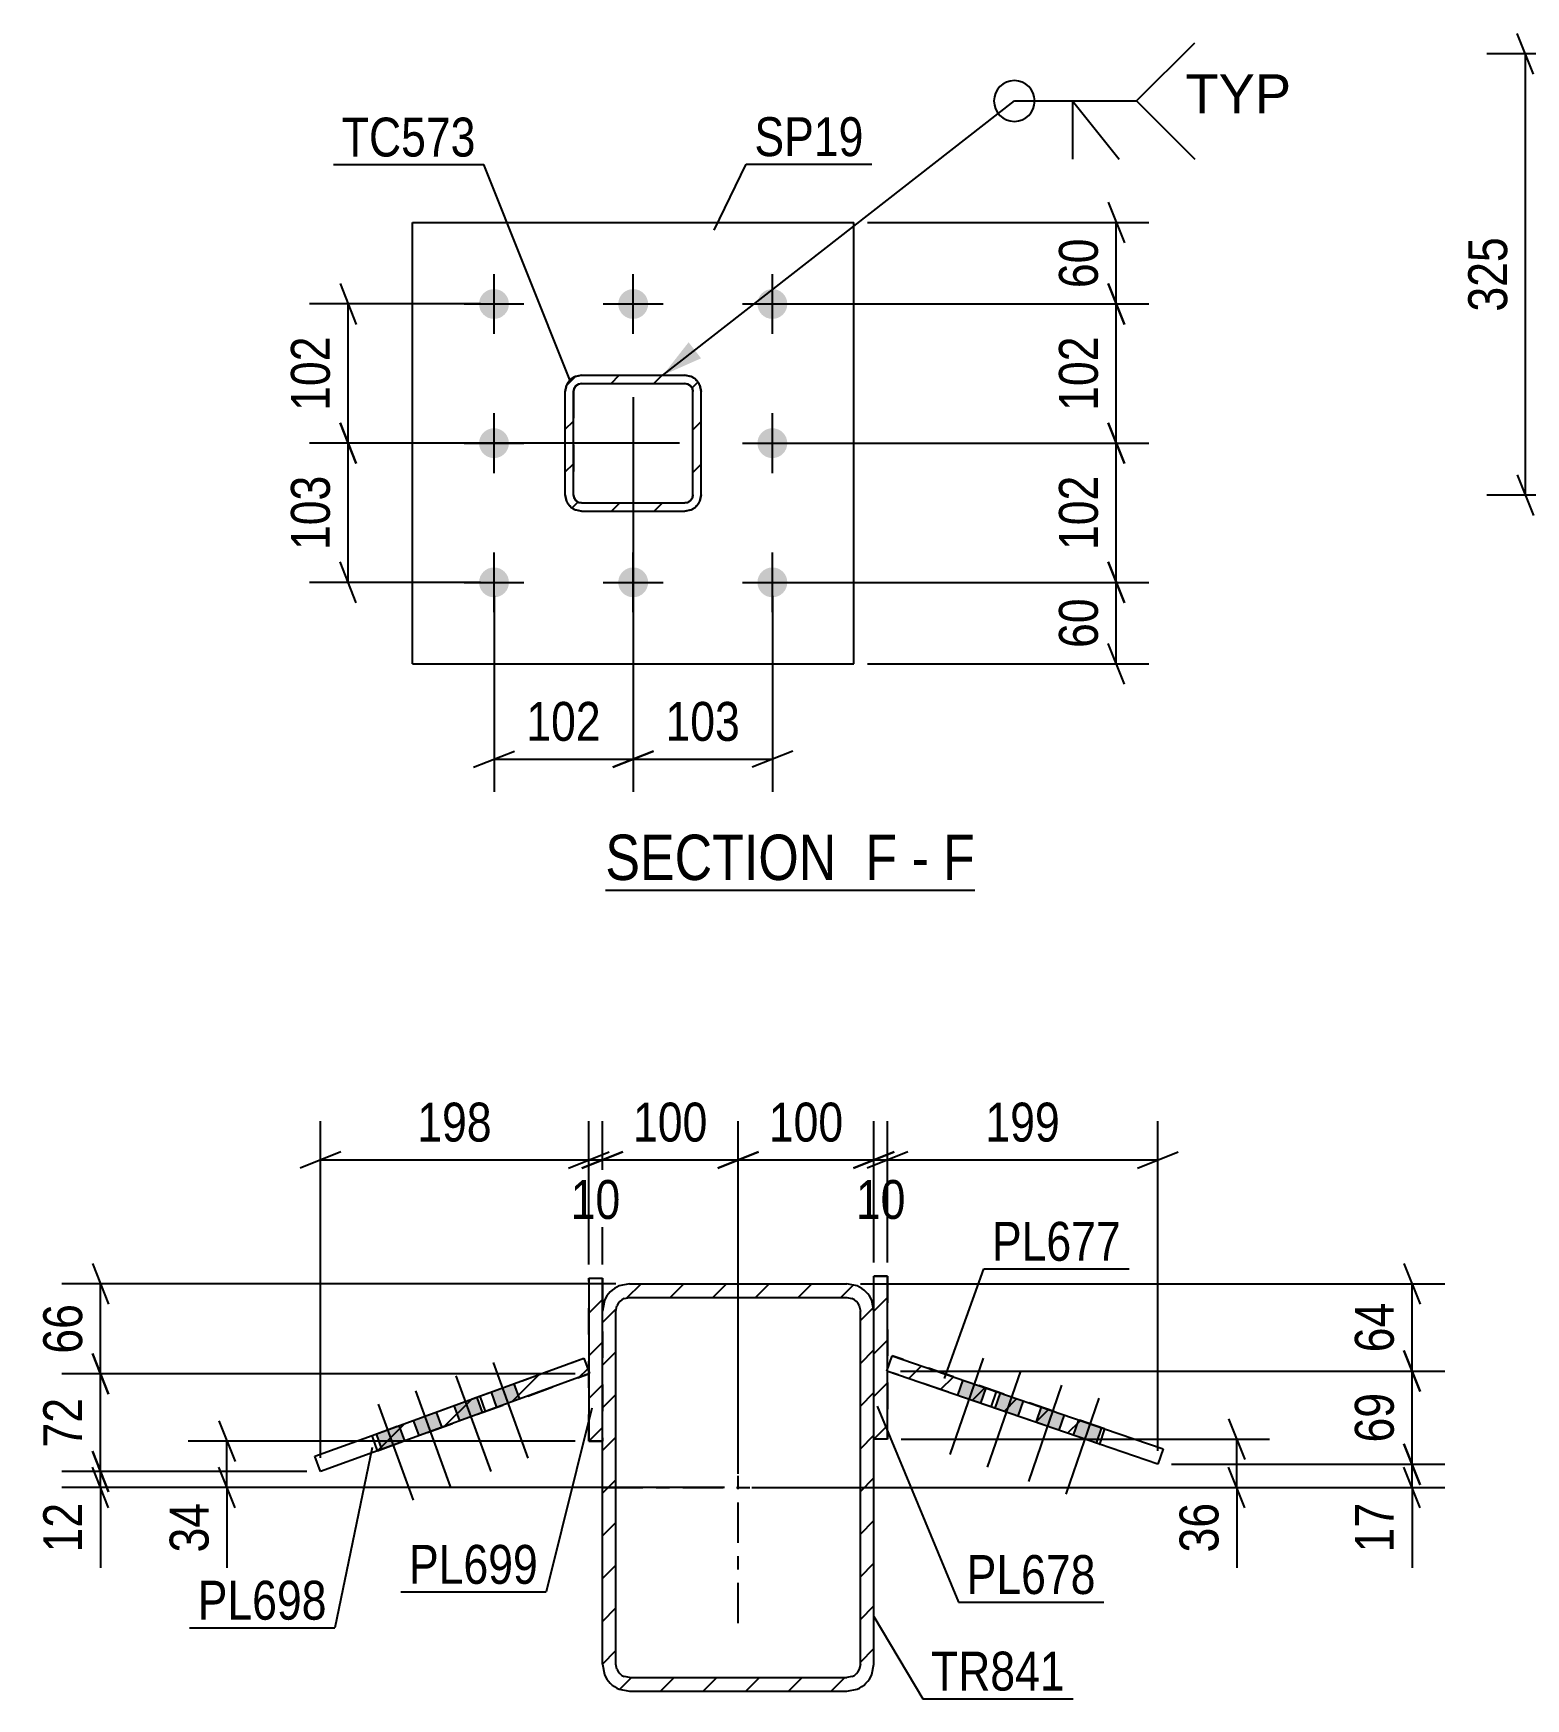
# Model space of a CAD drawing. Header units: millimetres. Extents: x 0 to 841, y 0 to 594.
# Drawn here: x 496.8 to 606.7, y 390.5 to 513.2 of the extents above; entities that cross this region are included whole.
import ezdxf

# ---------------------------------------------------------------- set-up
doc = ezdxf.new("R2010")
doc.units = ezdxf.units.MM
doc.linetypes.add('DXK_LINE_DOT2', pattern=[3.9198, 1.9599, -1.9599])
doc.linetypes.add('DXK_LINE_DOT3', pattern=[5.9187, 2.979, -0.9799, 0.9799, -0.9799])
doc.styles.add('Arial', font='ARIAL.TTF', dxfattribs={"height": 0.2})
doc.styles.add('Arial Narrow', font='ARIALN.TTF', dxfattribs={"height": 0.2})

# ---------------------------------------------------------------- blocks, each defined once
blk = doc.blocks.new('Unknown-761545321-14 - 15485')
at = {"color": 6, "linetype": 'Continuous'}
blk.add_line((538.92, 450.09), (566.13, 450.09), dxfattribs=at)
at = {"color": 0, "linetype": 'Continuous'}
for points in [[(557.02, 450.84), (557.02, 454.34), (538.92, 454.34), (538.92, 450.84)], [(560.42, 450.84), (560.42, 454.34), (558.07, 454.34), (558.07, 450.84)], [(562.74, 450.84), (562.74, 454.34), (561.47, 454.34), (561.47, 450.84)], [(566.13, 450.84), (566.13, 454.34), (563.79, 454.34), (563.79, 450.84)]]:
    blk.add_wipeout(points, dxfattribs=at)
at = {"color": 7, "linetype": 'Continuous', "style": 'Arial Narrow'}
for s, p in [('SECTION ', (538.92, 450.84)), ('F', (558.07, 450.84)), ('F', (563.79, 450.84)), ('-', (561.47, 450.84))]:
    blk.add_text(s, height=3.34, dxfattribs=at).set_placement(p)
blk = doc.blocks.new('Part-761545321-15490 - 15485')
at = {"linetype": 'Continuous'}
h = blk.add_hatch(dxfattribs=at)
h.set_pattern_fill('', scale=0.7, style=0, pattern_type=0)
h.set_pattern_definition([(45, (536.7125, 487.9166), (-1.57154, 1.57154), [])])
h.paths.add_polyline_path([(537.17, 488.01), (536.71, 487.92), (536.32, 487.66), (536.06, 487.27), (535.97, 486.81), (535.97, 479.21), (536.06, 478.75), (536.32, 478.36), (536.71, 478.1), (537.17, 478.01), (544.77, 478.01), (545.23, 478.1), (545.62, 478.36), (545.88, 478.75), (545.97, 479.21), (545.97, 486.81), (545.88, 487.27), (545.62, 487.66), (545.23, 487.92), (544.77, 488.01)])
h.paths.add_polyline_path([(544.77, 487.41), (545, 487.36), (545.2, 487.23), (545.33, 487.04), (545.37, 486.81), (545.37, 479.21), (545.33, 478.98), (545.2, 478.78), (545, 478.65), (544.77, 478.61), (537.17, 478.61), (536.94, 478.65), (536.75, 478.78), (536.62, 478.98), (536.57, 479.21), (536.57, 486.81), (536.62, 487.04), (536.75, 487.23), (536.94, 487.36), (537.17, 487.41)])
at = {"color": 7, "linetype": 'DXK_LINE_DOT2'}
for p, q in [((535.97, 486.81), (536.06, 487.27)), ((536.62, 487.04), (536.57, 486.81)), ((536.75, 487.23), (536.62, 487.04)), ((536.71, 487.92), (537.17, 488.01)), ((536.94, 487.36), (536.75, 487.23)), ((537.17, 487.41), (536.94, 487.36)), ((537.17, 488.01), (544.77, 488.01)), ((537.17, 487.41), (544.77, 487.41)), ((544.77, 488.01), (545.23, 487.92)), ((545, 487.36), (544.77, 487.41)), ((545.2, 487.23), (545, 487.36)), ((545.33, 487.04), (545.2, 487.23)), ((545.37, 486.81), (545.33, 487.04)), ((545.88, 487.27), (545.97, 486.81)), ((535.97, 479.21), (535.97, 486.81)), ((536.57, 486.81), (536.57, 479.21)), ((545.37, 479.21), (545.37, 486.81)), ((545.97, 479.21), (545.97, 486.81)), ((536.06, 478.75), (535.97, 479.21)), ((536.57, 479.21), (536.62, 478.98)), ((536.62, 478.98), (536.75, 478.78)), ((536.75, 478.78), (536.94, 478.65)), ((536.94, 478.65), (537.17, 478.61)), ((537.17, 478.61), (544.77, 478.61)), ((544.77, 478.61), (545, 478.65)), ((545, 478.65), (545.2, 478.78)), ((545.2, 478.78), (545.33, 478.98)), ((545.33, 478.98), (545.37, 479.21)), ((545.97, 479.21), (545.88, 478.75)), ((537.17, 478.01), (536.71, 478.1)), ((537.17, 478.01), (544.77, 478.01)), ((545.23, 478.1), (544.77, 478.01))]:
    blk.add_line(p, q, dxfattribs=at)
at = {"color": 2, "linetype": 'Continuous'}
for p, q in [((536.06, 487.27), (535.97, 486.81)), ((536.57, 486.81), (536.62, 487.04)), ((536.62, 487.04), (536.75, 487.23)), ((537.17, 488.01), (536.71, 487.92)), ((536.75, 487.23), (536.94, 487.36)), ((536.94, 487.36), (537.17, 487.41)), ((537.17, 488.01), (544.77, 488.01)), ((537.17, 487.41), (544.77, 487.41)), ((545.23, 487.92), (544.77, 488.01)), ((544.77, 487.41), (545, 487.36)), ((545, 487.36), (545.2, 487.23)), ((545.2, 487.23), (545.33, 487.04)), ((545.33, 487.04), (545.37, 486.81)), ((545.97, 486.81), (545.88, 487.27)), ((535.97, 479.21), (535.97, 486.81)), ((536.57, 479.21), (536.57, 486.81)), ((545.37, 479.21), (545.37, 486.81)), ((545.97, 479.21), (545.97, 486.81)), ((535.97, 479.21), (536.06, 478.75)), ((536.62, 478.98), (536.57, 479.21)), ((536.75, 478.78), (536.62, 478.98)), ((536.94, 478.65), (536.75, 478.78)), ((537.17, 478.61), (536.94, 478.65)), ((537.17, 478.61), (544.77, 478.61)), ((545, 478.65), (544.77, 478.61)), ((545.2, 478.78), (545, 478.65)), ((545.33, 478.98), (545.2, 478.78)), ((545.37, 479.21), (545.33, 478.98)), ((545.88, 478.75), (545.97, 479.21)), ((536.71, 478.1), (537.17, 478.01)), ((537.17, 478.01), (544.77, 478.01)), ((544.77, 478.01), (545.23, 478.1))]:
    blk.add_line(p, q, dxfattribs=at)
at = {"color": 7, "linetype": 'DXK_LINE_DOT3'}
blk.add_line((540.97, 483.01), (540.97, 483.01), dxfattribs=at)
at = {"color": 7, "linetype": 'DXK_LINE_DOT2'}
for centre, start, end in [((537.17, 486.81), 112.5, 157.5), ((544.77, 486.81), 22.5, 67.5), ((537.17, 479.21), 202.5, 247.5), ((544.77, 479.21), 292.5, 337.5)]:
    blk.add_arc(centre, 1.2, start, end, dxfattribs=at)
at = {"color": 2, "linetype": 'Continuous'}
for centre, start, end in [((537.17, 486.81), 112.5, 157.5), ((544.77, 486.81), 22.5, 67.5), ((537.17, 479.21), 202.5, 247.5), ((544.77, 479.21), 292.5, 337.5)]:
    blk.add_arc(centre, 1.2, start, end, dxfattribs=at)
blk = doc.blocks.new('Part-761545321-15495 - 15485')
at = {"color": 2, "linetype": 'Continuous'}
for p, q in [((524.72, 466.76), (524.72, 499.26)), ((524.72, 499.26), (557.22, 499.26)), ((557.22, 466.76), (557.22, 499.26)), ((524.72, 466.76), (557.22, 466.76))]:
    blk.add_line(p, q, dxfattribs=at)
blk = doc.blocks.new('Bolt-761545321-15569 - 15485')
at = {"linetype": 'Continuous'}
for points in [[(530.72, 494.36, -1), (530.72, 492.16, -1)], [(540.97, 494.36, -1), (540.97, 492.16, -1)], [(551.22, 494.36, -1), (551.22, 492.16, -1)], [(530.72, 484.11, -1), (530.72, 481.91, -1)], [(551.22, 484.11, -1), (551.22, 481.91, -1)], [(530.72, 473.86, -1), (530.72, 471.66, -1)], [(540.97, 473.86, -1), (540.97, 471.66, -1)], [(551.22, 473.86, -1), (551.22, 471.66, -1)]]:
    blk.add_hatch(color=1, dxfattribs=at).paths.add_polyline_path(points)
at = {"color": 1, "linetype": 'Continuous'}
for p, q in [((530.72, 491.06), (530.72, 495.46)), ((540.97, 491.06), (540.97, 495.46)), ((551.22, 491.06), (551.22, 495.46)), ((528.52, 493.26), (532.92, 493.26)), ((538.77, 493.26), (543.17, 493.26)), ((549.02, 493.26), (553.42, 493.26)), ((530.72, 480.81), (530.72, 485.21)), ((551.22, 480.81), (551.22, 485.21)), ((528.52, 483.01), (532.92, 483.01)), ((549.02, 483.01), (553.42, 483.01)), ((530.72, 470.56), (530.72, 474.96)), ((540.97, 470.56), (540.97, 474.96)), ((551.22, 470.56), (551.22, 474.96)), ((528.52, 472.76), (532.92, 472.76)), ((538.77, 472.76), (543.17, 472.76)), ((549.02, 472.76), (553.42, 472.76))]:
    blk.add_line(p, q, dxfattribs=at)
blk = doc.blocks.new('Part-761545321-14558 - 14480')
at = {"linetype": 'Continuous'}
h = blk.add_hatch(dxfattribs=at)
h.set_pattern_fill('', scale=0.7, style=0, pattern_type=0)
h.set_pattern_definition([(45, (575.299, 409.294), (-1.57154, 1.57154), [])])
h.paths.add_polyline_path([(559.65, 414.68), (575.3, 409.29), (575.69, 410.43), (560.04, 415.81)])
at = {"color": 7, "linetype": 'DXK_LINE_DOT2'}
for p, q in [((559.65, 414.68), (560.04, 415.81)), ((575.69, 410.43), (560.04, 415.81)), ((575.3, 409.29), (559.65, 414.68)), ((567.34, 412.03), (567.73, 413.17))]:
    blk.add_line(p, q, dxfattribs=at)
at = {"color": 2, "linetype": 'Continuous'}
for p, q in [((559.65, 414.68), (560.04, 415.81)), ((560.04, 415.81), (575.69, 410.43)), ((575.3, 409.29), (559.65, 414.68)), ((575.69, 410.43), (575.3, 409.29)), ((575.69, 410.43), (580, 408.95)), ((579.61, 407.81), (575.3, 409.29)), ((580, 408.95), (579.61, 407.81))]:
    blk.add_line(p, q, dxfattribs=at)
blk = doc.blocks.new('Bolt-761545321-14571 - 14480')
at = {"linetype": 'Continuous'}
for points in [[(564.85, 412.89), (566.55, 412.31), (566.94, 413.44), (565.24, 414.03)], [(567.6, 411.95), (569.3, 411.36), (569.69, 412.49), (567.99, 413.08)], [(570.62, 410.9), (572.32, 410.32), (572.71, 411.45), (571.01, 412.04)], [(573.37, 409.96), (575.07, 409.37), (575.46, 410.51), (573.76, 411.09)]]:
    blk.add_hatch(color=1, dxfattribs=at).paths.add_polyline_path(points)
at = {"color": 1, "linetype": 'Continuous'}
for p, q in [((566.74, 415.62), (564.3, 408.53)), ((569.49, 414.68), (567.05, 407.59)), ((565.24, 414.03), (564.85, 412.89)), ((566.94, 413.44), (566.55, 412.31)), ((572.51, 413.64), (570.07, 406.54)), ((567.99, 413.08), (567.6, 411.95)), ((569.69, 412.49), (569.3, 411.36)), ((575.26, 412.69), (572.82, 405.6)), ((571.01, 412.04), (570.62, 410.9)), ((572.71, 411.45), (572.32, 410.32)), ((573.76, 411.09), (573.37, 409.96)), ((575.46, 410.51), (575.07, 409.37))]:
    blk.add_line(p, q, dxfattribs=at)
blk = doc.blocks.new('Part-761545321-14531 - 14480')
at = {"linetype": 'Continuous'}
h = blk.add_hatch(dxfattribs=at)
h.set_pattern_fill('', scale=0.7, style=0, pattern_type=0)
h.set_pattern_definition([(45, (558.6983, 409.6666), (-1.57154, 1.57154), [])])
h.paths.add_polyline_path([(558.7, 421.67), (558.7, 409.67), (559.7, 409.67), (559.7, 421.67)])
at = {"color": 7, "linetype": 'DXK_LINE_DOT2'}
for p, q in [((558.7, 421.67), (559.7, 421.67)), ((558.7, 409.67), (558.7, 421.67)), ((559.7, 421.67), (559.7, 409.67)), ((559.7, 409.67), (558.7, 409.67))]:
    blk.add_line(p, q, dxfattribs=at)
at = {"color": 2, "linetype": 'Continuous'}
for p, q in [((558.7, 409.67), (558.7, 421.67)), ((559.7, 421.67), (558.7, 421.67)), ((559.7, 409.67), (559.7, 421.67)), ((559.7, 409.67), (558.7, 409.67))]:
    blk.add_line(p, q, dxfattribs=at)
blk = doc.blocks.new('Part-761545321-14535 - 14480')
at = {"linetype": 'Continuous'}
h = blk.add_hatch(dxfattribs=at)
h.set_pattern_fill('', scale=0.7, style=0, pattern_type=0)
h.set_pattern_definition([(45, (537.6983, 409.5218), (-1.57154, 1.57154), [])])
h.paths.add_polyline_path([(537.7, 421.52), (537.7, 409.52), (538.7, 409.52), (538.7, 421.52)])
at = {"color": 7, "linetype": 'DXK_LINE_DOT2'}
for p, q in [((537.7, 409.52), (537.7, 421.52)), ((537.7, 421.52), (538.7, 421.52)), ((538.7, 421.52), (538.7, 409.52)), ((538.7, 409.52), (537.7, 409.52))]:
    blk.add_line(p, q, dxfattribs=at)
at = {"color": 2, "linetype": 'Continuous'}
for p, q in [((537.7, 421.52), (537.7, 409.52)), ((537.7, 421.52), (538.7, 421.52)), ((538.7, 409.52), (538.7, 421.52)), ((537.7, 409.52), (538.7, 409.52))]:
    blk.add_line(p, q, dxfattribs=at)
blk = doc.blocks.new('Bolt-761545321-14573 - 14480')
at = {"linetype": 'Continuous'}
for points in [[(530.91, 412), (532.6, 412.61), (532.19, 413.74), (530.5, 413.13)], [(528.17, 411), (529.86, 411.62), (529.45, 412.74), (527.76, 412.13)], [(525.18, 409.92), (526.87, 410.53), (526.46, 411.66), (524.77, 411.04)], [(522.44, 408.92), (524.13, 409.53), (523.72, 410.66), (522.03, 410.05)]]:
    blk.add_hatch(color=1, dxfattribs=at).paths.add_polyline_path(points)
at = {"color": 1, "linetype": 'Continuous'}
for p, q in [((530.66, 415.31), (533.22, 408.27)), ((527.92, 414.32), (530.48, 407.27)), ((532.19, 413.74), (532.6, 412.61)), ((522.19, 412.23), (524.76, 405.18)), ((524.93, 413.23), (527.5, 406.18)), ((527.76, 412.13), (528.17, 411)), ((529.45, 412.74), (529.86, 411.62)), ((530.5, 413.13), (530.91, 412)), ((524.77, 411.04), (525.18, 409.92)), ((526.46, 411.66), (526.87, 410.53)), ((522.03, 410.05), (522.44, 408.92)), ((523.72, 410.66), (524.13, 409.53))]:
    blk.add_line(p, q, dxfattribs=at)
blk = doc.blocks.new('Part-761545321-14557 - 14480')
at = {"linetype": 'Continuous'}
h = blk.add_hatch(dxfattribs=at)
h.set_pattern_fill('', scale=0.7, style=0, pattern_type=0)
h.set_pattern_definition([(45, (538.6983, 393.101), (-1.57154, 1.57154), [])])
h.paths.add_polyline_path([(538.7, 419.1), (538.7, 393.1), (538.85, 392.34), (539.28, 391.69), (539.93, 391.25), (540.7, 391.1), (556.7, 391.1), (557.46, 391.25), (558.11, 391.69), (558.55, 392.34), (558.7, 393.1), (558.7, 419.1), (558.55, 419.87), (558.11, 420.52), (557.46, 420.95), (556.7, 421.1), (540.7, 421.1), (539.93, 420.95), (539.28, 420.52), (538.85, 419.87)])
h.paths.add_polyline_path([(539.99, 419.81), (540.32, 420.02), (540.7, 420.1), (556.7, 420.1), (557.08, 420.02), (557.41, 419.81), (557.62, 419.48), (557.7, 419.1), (557.7, 393.1), (557.62, 392.72), (557.41, 392.39), (557.08, 392.18), (556.7, 392.1), (540.7, 392.1), (540.32, 392.18), (539.99, 392.39), (539.77, 392.72), (539.7, 393.1), (539.7, 419.1), (539.77, 419.48)])
at = {"color": 2, "linetype": 'Continuous'}
for p, q in [((540.7, 421.1), (539.93, 420.95)), ((540.7, 421.1), (556.7, 421.1)), ((557.46, 420.95), (556.7, 421.1)), ((538.85, 419.87), (538.7, 419.1)), ((539.7, 419.1), (539.77, 419.48)), ((540.32, 420.02), (540.7, 420.1)), ((540.7, 420.1), (556.7, 420.1)), ((556.7, 420.1), (557.08, 420.02)), ((557.62, 419.48), (557.7, 419.1)), ((558.7, 419.1), (558.55, 419.87)), ((538.7, 393.1), (538.7, 419.1)), ((539.7, 393.1), (539.7, 419.1)), ((557.7, 393.1), (557.7, 419.1)), ((558.7, 393.1), (558.7, 419.1)), ((538.7, 393.1), (538.85, 392.34)), ((539.77, 392.72), (539.7, 393.1)), ((557.7, 393.1), (557.62, 392.72)), ((558.55, 392.34), (558.7, 393.1)), ((539.93, 391.25), (540.7, 391.1)), ((540.7, 392.1), (540.32, 392.18)), ((540.7, 392.1), (556.7, 392.1)), ((557.08, 392.18), (556.7, 392.1)), ((556.7, 391.1), (557.46, 391.25)), ((540.7, 391.1), (556.7, 391.1))]:
    blk.add_line(p, q, dxfattribs=at)
at = {"color": 7, "linetype": 'DXK_LINE_DOT3'}
for p, q in [((548.7, 396.1), (548.7, 416.1)), ((538.7, 406.1), (558.7, 406.1))]:
    blk.add_line(p, q, dxfattribs=at)
at = {"color": 2, "linetype": 'Continuous'}
for centre, radius, start, end in [((540.7, 419.1), 2, 112.5, 157.5), ((556.7, 419.1), 2, 22.5, 67.5), ((540.7, 419.1), 1, 112.5, 157.5), ((556.7, 419.1), 1, 22.5, 67.5), ((540.7, 393.1), 1, 202.5, 247.5), ((556.7, 393.1), 1, 292.5, 337.5), ((540.7, 393.1), 2, 202.5, 247.5), ((556.7, 393.1), 2, 292.5, 337.5)]:
    blk.add_arc(centre, radius, start, end, dxfattribs=at)
blk = doc.blocks.new('Part-761545321-14560 - 14480')
at = {"linetype": 'Continuous'}
h = blk.add_hatch(dxfattribs=at)
h.set_pattern_fill('', scale=0.7, style=0, pattern_type=0)
h.set_pattern_definition([(45, (522.1455, 408.81), (-1.57154, 1.57154), [])])
h.paths.add_polyline_path([(521.74, 409.94), (522.15, 408.81), (537.75, 414.49), (537.34, 415.62)])
at = {"color": 7, "linetype": 'DXK_LINE_DOT2'}
for p, q in [((521.74, 409.94), (537.34, 415.62)), ((537.34, 415.62), (537.75, 414.49)), ((522.15, 408.81), (537.75, 414.49)), ((530.1, 411.7), (529.69, 412.83))]:
    blk.add_line(p, q, dxfattribs=at)
at = {"color": 2, "linetype": 'Continuous'}
for p, q in [((521.74, 409.94), (537.34, 415.62)), ((537.34, 415.62), (537.75, 414.49)), ((537.75, 414.49), (522.15, 408.81)), ((517.53, 408.41), (521.74, 409.94)), ((522.15, 408.81), (521.74, 409.94)), ((517.94, 407.28), (517.53, 408.41)), ((522.15, 408.81), (517.94, 407.28))]:
    blk.add_line(p, q, dxfattribs=at)
blk = doc.blocks.new('StraightDimension-761545321-15625 - 15485')
at = {"color": 7, "linetype": 'Continuous'}
for p, q in [((519.38, 484.51), (520.58, 481.51)), ((544.37, 483.01), (517.13, 483.01)), ((519.98, 472.76), (519.98, 483.01)), ((520.58, 471.26), (519.38, 474.26)), ((529.72, 472.76), (517.13, 472.76))]:
    blk.add_line(p, q, dxfattribs=at)
at = {"color": 0}
blk.add_wipeout([(519.23, 481.23), (515.03, 481.23), (515.03, 474.54), (519.23, 474.54)], dxfattribs=at)
at = {"color": 3, "style": 'Arial Narrow'}
blk.add_text('103', height=2.863, rotation=90.0002, dxfattribs=at).set_placement((518.63, 475.14))
blk = doc.blocks.new('StraightDimension-761545321-15590 - 15485')
at = {"color": 7, "linetype": 'Continuous'}
for p, q in [((540.97, 486.41), (540.97, 457.34)), ((551.22, 471.76), (551.22, 457.34)), ((539.47, 459.14), (542.47, 460.34)), ((552.72, 460.34), (549.72, 459.14)), ((540.97, 459.74), (551.22, 459.74))]:
    blk.add_line(p, q, dxfattribs=at)
at = {"color": 0}
blk.add_wipeout([(549.44, 460.49), (549.44, 464.69), (542.75, 464.69), (542.75, 460.49)], dxfattribs=at)
at = {"color": 3, "style": 'Arial Narrow'}
blk.add_text('103', height=2.863, dxfattribs=at).set_placement((543.35, 461.09))
blk = doc.blocks.new('StraightDimension-761545321-15591 - 15485')
at = {"color": 7, "linetype": 'Continuous'}
for p, q in [((540.97, 486.41), (540.97, 457.34)), ((530.72, 471.76), (530.72, 457.34)), ((529.22, 459.14), (532.22, 460.34)), ((542.47, 460.34), (539.47, 459.14)), ((530.72, 459.74), (540.97, 459.74))]:
    blk.add_line(p, q, dxfattribs=at)
at = {"color": 0}
blk.add_wipeout([(539.19, 460.49), (539.19, 464.69), (532.5, 464.69), (532.5, 460.49)], dxfattribs=at)
at = {"color": 3, "style": 'Arial Narrow'}
blk.add_text('102', height=2.863, dxfattribs=at).set_placement((533.1, 461.09))
blk = doc.blocks.new('StraightDimension-761545321-15624 - 15485')
at = {"color": 7, "linetype": 'Continuous'}
for p, q in [((519.38, 494.76), (520.58, 491.76)), ((529.72, 493.26), (517.13, 493.26)), ((519.98, 483.01), (519.98, 493.26)), ((520.58, 481.51), (519.38, 484.51)), ((544.37, 483.01), (517.13, 483.01))]:
    blk.add_line(p, q, dxfattribs=at)
at = {"color": 0}
blk.add_wipeout([(519.23, 491.48), (515.03, 491.48), (515.03, 484.79), (519.23, 484.79)], dxfattribs=at)
at = {"color": 3, "style": 'Arial Narrow'}
blk.add_text('102', height=2.863, rotation=90.0002, dxfattribs=at).set_placement((518.63, 485.39))
blk = doc.blocks.new('StraightDimension-761545321-17238 - 15485')
at = {"color": 7, "linetype": 'Continuous'}
for p, q in [((575.94, 500.76), (577.14, 497.76)), ((558.22, 499.26), (578.94, 499.26)), ((576.54, 493.26), (576.54, 499.26)), ((577.14, 491.76), (575.94, 494.76)), ((552.22, 493.26), (578.94, 493.26))]:
    blk.add_line(p, q, dxfattribs=at)
at = {"color": 0}
blk.add_wipeout([(575.79, 498.69), (571.59, 498.69), (571.59, 493.83), (575.79, 493.83)], dxfattribs=at)
at = {"color": 3, "style": 'Arial Narrow'}
blk.add_text('60', height=2.863, rotation=90.0002, dxfattribs=at).set_placement((575.19, 494.43))
blk = doc.blocks.new('StraightDimension-761545321-17239 - 15485')
at = {"color": 7, "linetype": 'Continuous'}
for p, q in [((575.94, 494.76), (577.14, 491.76)), ((552.22, 493.26), (578.94, 493.26)), ((576.54, 483.01), (576.54, 493.26)), ((577.14, 481.51), (575.94, 484.51)), ((552.22, 483.01), (578.94, 483.01))]:
    blk.add_line(p, q, dxfattribs=at)
at = {"color": 0}
blk.add_wipeout([(575.79, 491.48), (571.59, 491.48), (571.59, 484.79), (575.79, 484.79)], dxfattribs=at)
at = {"color": 3, "style": 'Arial Narrow'}
blk.add_text('102', height=2.863, rotation=90.0002, dxfattribs=at).set_placement((575.19, 485.39))
blk = doc.blocks.new('StraightDimension-761545321-17240 - 15485')
at = {"color": 7, "linetype": 'Continuous'}
for p, q in [((575.94, 484.51), (577.14, 481.51)), ((552.22, 483.01), (578.94, 483.01)), ((576.54, 472.76), (576.54, 483.01)), ((577.14, 471.26), (575.94, 474.26)), ((552.22, 472.76), (578.94, 472.76))]:
    blk.add_line(p, q, dxfattribs=at)
at = {"color": 0}
blk.add_wipeout([(575.79, 481.23), (571.59, 481.23), (571.59, 474.54), (575.79, 474.54)], dxfattribs=at)
at = {"color": 3, "style": 'Arial Narrow'}
blk.add_text('102', height=2.863, rotation=90.0002, dxfattribs=at).set_placement((575.19, 475.14))
blk = doc.blocks.new('StraightDimension-761545321-17241 - 15485')
at = {"color": 7, "linetype": 'Continuous'}
for p, q in [((575.94, 474.26), (577.14, 471.26)), ((552.22, 472.76), (578.94, 472.76)), ((576.54, 466.76), (576.54, 472.76)), ((577.14, 465.26), (575.94, 468.26)), ((558.22, 466.76), (578.94, 466.76))]:
    blk.add_line(p, q, dxfattribs=at)
at = {"color": 0}
blk.add_wipeout([(575.79, 472.19), (571.59, 472.19), (571.59, 467.33), (575.79, 467.33)], dxfattribs=at)
at = {"color": 3, "style": 'Arial Narrow'}
blk.add_text('60', height=2.863, rotation=90.0002, dxfattribs=at).set_placement((575.19, 467.93))
blk = doc.blocks.new('StraightDimension-761545321-14730 - 14480')
at = {"color": 7, "linetype": 'Continuous'}
for p, q in [((558.7, 422.67), (558.7, 432.63)), ((559.7, 422.67), (559.7, 432.63)), ((557.2, 429.63), (560.2, 430.83)), ((561.2, 430.83), (558.2, 429.63)), ((558.7, 430.23), (559.7, 430.23))]:
    blk.add_line(p, q, dxfattribs=at)
at = {"color": 0}
blk.add_wipeout([(561.63, 425.28), (561.63, 429.48), (556.77, 429.48), (556.77, 425.28)], dxfattribs=at)
at = {"color": 3, "style": 'Arial Narrow'}
blk.add_text('10', height=2.863, dxfattribs=at).set_placement((557.37, 425.88))
blk = doc.blocks.new('StraightDimension-761545321-20291 - 14480')
at = {"color": 7, "linetype": 'Continuous'}
for p, q in [((597.73, 409.31), (598.93, 406.31)), ((580.61, 407.81), (600.73, 407.81)), ((598.93, 404.6), (597.73, 407.6)), ((598.33, 406.1), (598.33, 407.81)), ((549.7, 406.1), (600.73, 406.1)), ((598.33, 406.1), (598.33, 400.19)), ((598.33, 406.1), (598.33, 400.19))]:
    blk.add_line(p, q, dxfattribs=at)
at = {"color": 0}
blk.add_wipeout([(597.58, 405.58), (593.38, 405.58), (593.38, 400.72), (597.58, 400.72)], dxfattribs=at)
at = {"color": 3, "style": 'Arial Narrow'}
blk.add_text('17', height=2.863, rotation=90.0002, dxfattribs=at).set_placement((596.98, 401.32))
blk = doc.blocks.new('StraightDimension-761545321-14592 - 14480')
at = {"color": 7, "linetype": 'Continuous'}
for p, q in [((510.45, 411.02), (511.65, 408.02)), ((536.7, 409.52), (508.2, 409.52)), ((511.05, 406.1), (511.05, 409.52)), ((511.65, 404.6), (510.45, 407.6)), ((547.7, 406.1), (508.2, 406.1)), ((511.05, 406.1), (511.05, 400.19)), ((511.05, 406.1), (511.05, 400.19))]:
    blk.add_line(p, q, dxfattribs=at)
at = {"color": 0}
blk.add_wipeout([(510.3, 405.58), (506.1, 405.58), (506.1, 400.72), (510.3, 400.72)], dxfattribs=at)
at = {"color": 3, "style": 'Arial Narrow'}
blk.add_text('34', height=2.863, rotation=90.0002, dxfattribs=at).set_placement((509.7, 401.32))
blk = doc.blocks.new('StraightDimension-761545321-14731 - 14480')
at = {"color": 7, "linetype": 'Continuous'}
for p, q in [((548.7, 407.1), (548.7, 433.08)), ((558.7, 422.67), (558.7, 433.08)), ((547.2, 429.63), (550.2, 430.83)), ((560.2, 430.83), (557.2, 429.63)), ((548.7, 430.23), (558.7, 430.23))]:
    blk.add_line(p, q, dxfattribs=at)
at = {"color": 0}
blk.add_wipeout([(557.04, 430.98), (557.04, 435.18), (550.36, 435.18), (550.36, 430.98)], dxfattribs=at)
at = {"color": 3, "style": 'Arial Narrow'}
blk.add_text('100', height=2.863, dxfattribs=at).set_placement((550.96, 431.58))
blk = doc.blocks.new('StraightDimension-761545321-14603 - 14480')
at = {"color": 7, "linetype": 'Continuous'}
for p, q in [((501.14, 422.6), (502.34, 419.6)), ((539.7, 421.1), (498.89, 421.1)), ((501.74, 414.47), (501.74, 421.1)), ((502.34, 412.97), (501.14, 415.97)), ((536.7, 414.47), (498.89, 414.47))]:
    blk.add_line(p, q, dxfattribs=at)
at = {"color": 0}
blk.add_wipeout([(500.99, 420.21), (496.79, 420.21), (496.79, 415.36), (500.99, 415.36)], dxfattribs=at)
at = {"color": 3, "style": 'Arial Narrow'}
blk.add_text('66', height=2.863, rotation=90.0002, dxfattribs=at).set_placement((500.39, 415.96))
blk = doc.blocks.new('StraightDimension-761545321-14732 - 14480')
at = {"color": 7, "linetype": 'Continuous'}
for p, q in [((538.7, 422.52), (538.7, 433.08)), ((548.7, 407.1), (548.7, 433.08)), ((537.2, 429.63), (540.2, 430.83)), ((550.2, 430.83), (547.2, 429.63)), ((538.7, 430.23), (548.7, 430.23))]:
    blk.add_line(p, q, dxfattribs=at)
at = {"color": 0}
blk.add_wipeout([(547.04, 430.98), (547.04, 435.18), (540.36, 435.18), (540.36, 430.98)], dxfattribs=at)
at = {"color": 3, "style": 'Arial Narrow'}
blk.add_text('100', height=2.863, dxfattribs=at).set_placement((540.96, 431.58))
blk = doc.blocks.new('StraightDimension-761545321-14604 - 14480')
at = {"color": 7, "linetype": 'Continuous'}
for p, q in [((501.14, 415.97), (502.34, 412.97)), ((536.7, 414.47), (498.89, 414.47)), ((501.74, 407.28), (501.74, 414.47)), ((502.34, 405.78), (501.14, 408.78)), ((516.94, 407.28), (498.89, 407.28))]:
    blk.add_line(p, q, dxfattribs=at)
at = {"color": 0}
blk.add_wipeout([(500.99, 413.3), (496.79, 413.3), (496.79, 408.45), (500.99, 408.45)], dxfattribs=at)
at = {"color": 3, "style": 'Arial Narrow'}
blk.add_text('72', height=2.863, rotation=90.0002, dxfattribs=at).set_placement((500.39, 409.05))
blk = doc.blocks.new('StraightDimension-761545321-14733 - 14480')
at = {"color": 7, "linetype": 'Continuous'}
for p, q in [((537.7, 422.52), (537.7, 432.63)), ((538.7, 422.52), (538.7, 432.63)), ((536.2, 429.63), (539.2, 430.83)), ((540.2, 430.83), (537.2, 429.63)), ((537.7, 430.23), (538.7, 430.23))]:
    blk.add_line(p, q, dxfattribs=at)
at = {"color": 0}
blk.add_wipeout([(540.63, 425.28), (540.63, 429.48), (535.77, 429.48), (535.77, 425.28)], dxfattribs=at)
at = {"color": 3, "style": 'Arial Narrow'}
blk.add_text('10', height=2.863, dxfattribs=at).set_placement((536.37, 425.88))
blk = doc.blocks.new('StraightDimension-761545321-14605 - 14480')
at = {"color": 7, "linetype": 'Continuous'}
for p, q in [((501.14, 408.78), (502.34, 405.78)), ((516.94, 407.28), (498.89, 407.28)), ((502.34, 404.6), (501.14, 407.6)), ((501.74, 406.1), (501.74, 407.28)), ((537.7, 406.1), (498.89, 406.1)), ((501.74, 406.1), (501.74, 400.19)), ((501.74, 406.1), (501.74, 400.19))]:
    blk.add_line(p, q, dxfattribs=at)
at = {"color": 0}
blk.add_wipeout([(500.99, 405.58), (496.79, 405.58), (496.79, 400.72), (500.99, 400.72)], dxfattribs=at)
at = {"color": 3, "style": 'Arial Narrow'}
blk.add_text('12', height=2.863, rotation=90.0002, dxfattribs=at).set_placement((500.39, 401.32))
blk = doc.blocks.new('StraightDimension-761545321-14729 - 14480')
at = {"color": 7, "linetype": 'Continuous'}
for p, q in [((559.7, 422.67), (559.7, 433.08)), ((579.61, 408.81), (579.61, 433.08)), ((561.2, 430.83), (558.2, 429.63)), ((578.11, 429.63), (581.11, 430.83)), ((559.7, 430.23), (579.61, 430.23))]:
    blk.add_line(p, q, dxfattribs=at)
at = {"color": 0}
blk.add_wipeout([(573, 430.98), (573, 435.18), (566.31, 435.18), (566.31, 430.98)], dxfattribs=at)
at = {"color": 3, "style": 'Arial Narrow'}
blk.add_text('199', height=2.863, dxfattribs=at).set_placement((566.91, 431.58))
blk = doc.blocks.new('StraightDimension-761545321-14734 - 14480')
at = {"color": 7, "linetype": 'Continuous'}
for p, q in [((517.94, 408.28), (517.94, 433.08)), ((537.7, 422.52), (537.7, 433.08)), ((519.44, 430.83), (516.44, 429.63)), ((536.2, 429.63), (539.2, 430.83)), ((517.94, 430.23), (537.7, 430.23))]:
    blk.add_line(p, q, dxfattribs=at)
at = {"color": 0}
blk.add_wipeout([(531.16, 430.98), (531.16, 435.18), (524.47, 435.18), (524.47, 430.98)], dxfattribs=at)
at = {"color": 3, "style": 'Arial Narrow'}
blk.add_text('198', height=2.863, dxfattribs=at).set_placement((525.07, 431.58))
blk = doc.blocks.new('StraightDimension-761545321-14844 - 14480')
at = {"color": 7, "linetype": 'Continuous'}
for p, q in [((584.82, 411.17), (586.02, 408.17)), ((560.7, 409.67), (587.82, 409.67)), ((585.42, 406.1), (585.42, 409.67)), ((586.02, 404.6), (584.82, 407.6)), ((549.7, 406.1), (587.82, 406.1)), ((585.42, 406.1), (585.42, 400.19)), ((585.42, 406.1), (585.42, 400.19))]:
    blk.add_line(p, q, dxfattribs=at)
at = {"color": 0}
blk.add_wipeout([(584.67, 405.58), (580.47, 405.58), (580.47, 400.72), (584.67, 400.72)], dxfattribs=at)
at = {"color": 3, "style": 'Arial Narrow'}
blk.add_text('36', height=2.863, rotation=90.0002, dxfattribs=at).set_placement((584.07, 401.32))
blk = doc.blocks.new('StraightDimension-761545321-20289 - 14480')
at = {"color": 7, "linetype": 'Continuous'}
for p, q in [((597.73, 422.6), (598.93, 419.6)), ((557.7, 421.1), (600.73, 421.1)), ((598.33, 414.68), (598.33, 421.1)), ((598.93, 413.18), (597.73, 416.18)), ((560.65, 414.68), (600.73, 414.68))]:
    blk.add_line(p, q, dxfattribs=at)
at = {"color": 0}
blk.add_wipeout([(597.58, 420.32), (593.38, 420.32), (593.38, 415.46), (597.58, 415.46)], dxfattribs=at)
at = {"color": 3, "style": 'Arial Narrow'}
blk.add_text('64', height=2.863, rotation=90.0002, dxfattribs=at).set_placement((596.98, 416.06))
blk = doc.blocks.new('StraightDimension-761545321-20290 - 14480')
at = {"color": 7, "linetype": 'Continuous'}
for p, q in [((597.73, 416.18), (598.93, 413.18)), ((560.65, 414.68), (600.73, 414.68)), ((598.33, 407.81), (598.33, 414.68)), ((598.93, 406.31), (597.73, 409.31)), ((580.61, 407.81), (600.73, 407.81))]:
    blk.add_line(p, q, dxfattribs=at)
at = {"color": 0}
blk.add_wipeout([(597.58, 413.67), (593.38, 413.67), (593.38, 408.82), (597.58, 408.82)], dxfattribs=at)
at = {"color": 3, "style": 'Arial Narrow'}
blk.add_text('69', height=2.863, rotation=90.0002, dxfattribs=at).set_placement((596.98, 409.42))
blk = doc.blocks.new('StraightDimension-761545321-3119 - 3032')
at = {"color": 7, "linetype": 'Continuous'}
for p, q in [((607.28, 510.19), (606.08, 513.19)), ((625.72, 511.69), (603.83, 511.69)), ((606.68, 479.19), (606.68, 511.69)), ((606.08, 480.69), (607.28, 477.69)), ((625.72, 479.19), (603.83, 479.19))]:
    blk.add_line(p, q, dxfattribs=at)
at = {"color": 0}
blk.add_wipeout([(605.93, 498.79), (601.73, 498.79), (601.73, 492.1), (605.93, 492.1)], dxfattribs=at)
at = {"color": 3, "style": 'Arial Narrow'}
blk.add_text('325', height=2.863, rotation=90.0002, dxfattribs=at).set_placement((605.33, 492.7))
blk = doc.blocks.new('Mark-761545321-16900 - 15485')
at = {"color": 0}
blk.add_wipeout([(557.94, 504.15), (557.94, 507.15), (549.9, 507.15), (549.9, 504.15)], dxfattribs=at)
blk.add_wipeout([(557.94, 504.15), (557.94, 507.15), (549.9, 507.15), (549.9, 504.15)], dxfattribs=at)
at = {"color": 30, "linetype": 'Continuous'}
for p, q in [((546.93, 498.69), (549.3, 503.55)), ((549.3, 503.55), (558.54, 503.55))]:
    blk.add_line(p, q, dxfattribs=at)
at = {"color": 3, "style": 'Arial Narrow'}
blk.add_text('SP19', height=2.863, dxfattribs=at).set_placement((549.9, 504.15))
blk = doc.blocks.new('WeldMark-761545321-21492 - 15485')
at = {"linetype": 'Continuous'}
blk.add_hatch(color=30, dxfattribs=at).paths.add_polyline_path([(545.97, 489.26), (543.15, 488.01), (545.05, 490.44)])
at = {"color": 30, "linetype": 'Continuous'}
for p, q in [((543.15, 488.01), (569.04, 508.21)), ((569.04, 508.21), (578.04, 508.21))]:
    blk.add_line(p, q, dxfattribs=at)
at = {"color": 3, "linetype": 'Continuous'}
for q in [(576.75, 503.93), (573.33, 503.93)]:
    blk.add_line((573.33, 508.21), q, dxfattribs=at)
for start, end in [(90, 270), (270, 90)]:
    blk.add_arc((569.04, 508.21), 1.5, start, end, dxfattribs=at)
at = {"color": 0, "linetype": 'Continuous'}
blk.add_wipeout([(589.42, 507.31), (589.42, 510.31), (581.64, 510.31), (581.64, 507.31)], dxfattribs=at)
blk.add_wipeout([(589.42, 507.31), (589.42, 510.31), (581.64, 510.31), (581.64, 507.31)], dxfattribs=at)
at = {"color": 3, "linetype": 'Continuous'}
for q in [(582.33, 512.5), (582.33, 503.93)]:
    blk.add_line((578.04, 508.21), q, dxfattribs=at)
at = {"color": 3, "linetype": 'Continuous', "style": 'Arial'}
blk.add_text('TYP', height=2.865, dxfattribs=at).set_placement((581.64, 507.31))
blk = doc.blocks.new('Mark-761545321-16895 - 15485')
at = {"color": 0}
blk.add_wipeout([(529.37, 504.12), (529.37, 507.12), (519.51, 507.12), (519.51, 504.12)], dxfattribs=at)
blk.add_wipeout([(529.37, 504.12), (529.37, 507.12), (519.51, 507.12), (519.51, 504.12)], dxfattribs=at)
at = {"color": 30, "linetype": 'Continuous'}
for p in [(518.91, 503.52), (536.3, 487.68)]:
    blk.add_line(p, (529.97, 503.52), dxfattribs=at)
at = {"color": 3, "style": 'Arial Narrow'}
blk.add_text('TC573', height=2.863, dxfattribs=at).set_placement((519.51, 504.12))
blk = doc.blocks.new('Mark-761545321-14869 - 14480')
at = {"color": 0}
blk.add_wipeout([(572.76, 391.15), (572.76, 394.15), (562.9, 394.15), (562.9, 391.15)], dxfattribs=at)
blk.add_wipeout([(572.76, 391.15), (572.76, 394.15), (562.9, 394.15), (562.9, 391.15)], dxfattribs=at)
at = {"color": 30, "linetype": 'Continuous'}
for p, q in [((558.7, 396.6), (562.3, 390.55)), ((562.3, 390.55), (573.36, 390.55))]:
    blk.add_line(p, q, dxfattribs=at)
at = {"color": 3, "style": 'Arial Narrow'}
blk.add_text('TR841', height=2.863, dxfattribs=at).set_placement((562.9, 391.15))
blk = doc.blocks.new('Mark-761545321-14875 - 14480')
at = {"color": 0}
blk.add_wipeout([(518.41, 396.37), (518.41, 399.37), (508.9, 399.37), (508.9, 396.37)], dxfattribs=at)
blk.add_wipeout([(518.41, 396.37), (518.41, 399.37), (508.9, 399.37), (508.9, 396.37)], dxfattribs=at)
at = {"color": 30, "linetype": 'Continuous'}
for p in [(521.75, 409.04), (508.3, 395.77)]:
    blk.add_line(p, (519.01, 395.77), dxfattribs=at)
at = {"color": 3, "style": 'Arial Narrow'}
blk.add_text('PL698', height=2.863, dxfattribs=at).set_placement((508.9, 396.37))
blk = doc.blocks.new('Mark-761545321-14863 - 14480')
at = {"color": 0}
blk.add_wipeout([(575.03, 398.26), (575.03, 401.26), (565.53, 401.26), (565.53, 398.26)], dxfattribs=at)
blk.add_wipeout([(575.03, 398.26), (575.03, 401.26), (565.53, 401.26), (565.53, 398.26)], dxfattribs=at)
at = {"color": 30, "linetype": 'Continuous'}
for p, q in [((558.93, 412.1), (564.93, 397.66)), ((564.93, 397.66), (575.63, 397.66))]:
    blk.add_line(p, q, dxfattribs=at)
at = {"color": 3, "style": 'Arial Narrow'}
blk.add_text('PL678', height=2.863, dxfattribs=at).set_placement((565.53, 398.26))
blk = doc.blocks.new('Mark-761545321-14866 - 14480')
at = {"color": 0}
blk.add_wipeout([(533.96, 399.01), (533.96, 402.01), (524.46, 402.01), (524.46, 399.01)], dxfattribs=at)
blk.add_wipeout([(533.96, 399.01), (533.96, 402.01), (524.46, 402.01), (524.46, 399.01)], dxfattribs=at)
at = {"color": 30, "linetype": 'Continuous'}
for p in [(537.93, 411.95), (523.86, 398.41)]:
    blk.add_line(p, (534.56, 398.41), dxfattribs=at)
at = {"color": 3, "style": 'Arial Narrow'}
blk.add_text('PL699', height=2.863, dxfattribs=at).set_placement((524.46, 399.01))
blk = doc.blocks.new('Mark-761545321-14872 - 14480')
at = {"color": 0}
blk.add_wipeout([(576.89, 422.8), (576.89, 425.8), (567.39, 425.8), (567.39, 422.8)], dxfattribs=at)
blk.add_wipeout([(576.89, 422.8), (576.89, 425.8), (567.39, 425.8), (567.39, 422.8)], dxfattribs=at)
at = {"color": 30, "linetype": 'Continuous'}
for p, q in [((563.89, 414.13), (566.79, 422.2)), ((566.79, 422.2), (577.49, 422.2))]:
    blk.add_line(p, q, dxfattribs=at)
at = {"color": 3, "style": 'Arial Narrow'}
blk.add_text('PL677', height=2.863, dxfattribs=at).set_placement((567.39, 422.8))

msp = doc.modelspace()

# ---------------------------------------------------------------- block references
for name in ['StraightDimension-761545321-3119 - 3032', 'Part-761545321-15495 - 15485', 'Bolt-761545321-15569 - 15485', 'Part-761545321-15490 - 15485', 'Unknown-761545321-14 - 15485', 'StraightDimension-761545321-14730 - 14480', 'Part-761545321-14535 - 14480', 'Part-761545321-14557 - 14480', 'Part-761545321-14531 - 14480', 'Part-761545321-14558 - 14480', 'Part-761545321-14560 - 14480', 'Bolt-761545321-14573 - 14480', 'Bolt-761545321-14571 - 14480']:
    msp.add_blockref(name, (0, 0))

# ---------------------------------------------------------------- next in the draw order: block references
for name in ['StraightDimension-761545321-17238 - 15485', 'StraightDimension-761545321-15625 - 15485', 'StraightDimension-761545321-14603 - 14480', 'StraightDimension-761545321-14592 - 14480', 'StraightDimension-761545321-20291 - 14480', 'Mark-761545321-14869 - 14480']:
    msp.add_blockref(name, (0, 0))

# ---------------------------------------------------------------- next in the draw order: block references
for name in ['Mark-761545321-16900 - 15485', 'StraightDimension-761545321-15590 - 15485', 'StraightDimension-761545321-14731 - 14480']:
    msp.add_blockref(name, (0, 0))

# ---------------------------------------------------------------- next in the draw order: block references
for name in ['StraightDimension-761545321-17239 - 15485', 'StraightDimension-761545321-15591 - 15485', 'StraightDimension-761545321-14732 - 14480', 'StraightDimension-761545321-14729 - 14480']:
    msp.add_blockref(name, (0, 0))

# ---------------------------------------------------------------- next in the draw order: block references
for name in ['StraightDimension-761545321-15624 - 15485', 'StraightDimension-761545321-17240 - 15485', 'StraightDimension-761545321-14733 - 14480', 'StraightDimension-761545321-20289 - 14480', 'StraightDimension-761545321-14604 - 14480', 'StraightDimension-761545321-14844 - 14480']:
    msp.add_blockref(name, (0, 0))

# ---------------------------------------------------------------- next in the draw order: block references
for name in ['WeldMark-761545321-21492 - 15485', 'Mark-761545321-16895 - 15485', 'StraightDimension-761545321-17241 - 15485', 'StraightDimension-761545321-20290 - 14480', 'StraightDimension-761545321-14605 - 14480']:
    msp.add_blockref(name, (0, 0))

# ---------------------------------------------------------------- next in the draw order: block references
for name in ['StraightDimension-761545321-14734 - 14480', 'Mark-761545321-14872 - 14480', 'Mark-761545321-14863 - 14480']:
    msp.add_blockref(name, (0, 0))

# ---------------------------------------------------------------- next in the draw order: block references
for name in ['Mark-761545321-14866 - 14480', 'Mark-761545321-14875 - 14480']:
    msp.add_blockref(name, (0, 0))

doc.saveas('drawing.dxf')
